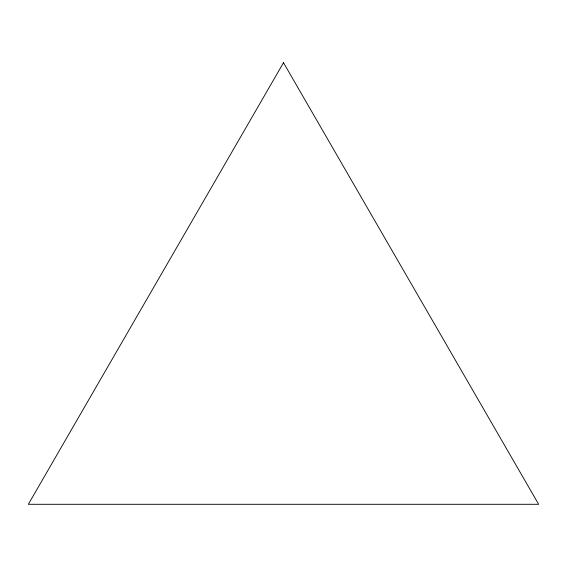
<?xml version="1.0" encoding="UTF-8"?>
<svg xmlns="http://www.w3.org/2000/svg" width="567" height="567" viewBox="0 0 567 567"><rect width="100%" height="100%" fill="white"/><g stroke="black" fill="none" stroke-linecap="round" stroke-linejoin="round"><path stroke-width="0.85" d="M283.5 62.703L28.35 504.297L538.65 504.297L283.5 62.703"/></g></svg>
